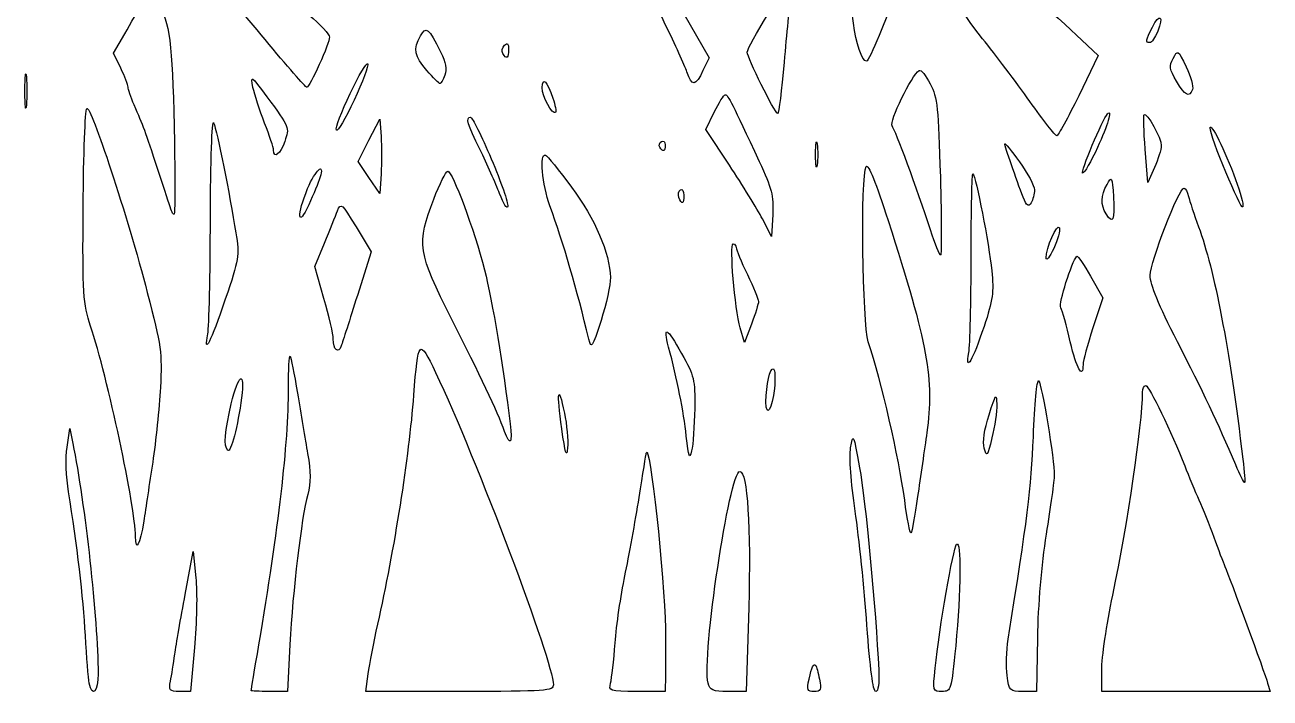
# Model space of a CAD drawing. Header units: centimetres. Extents: x -52 to 49, y -21 to 24.
# Drawn here: x 19.22 to 28.05, y -19.84 to -15.06 of the extents above; entities that cross this region are included whole.
import ezdxf

# ---------------------------------------------------------------- set-up
doc = ezdxf.new("R2010")
doc.units = ezdxf.units.CM
doc.header["$MEASUREMENT"] = 0
doc.layers.add('Layer 1', color=7, linetype='Continuous')

msp = doc.modelspace()

# ---------------------------------------------------------------- linework, layer by layer
at = {"layer": 'Layer 1'}
for points, knots in [([(21.30557, -15.34285), (21.34559, -15.25414), (21.37833, -15.16638), (21.37833, -15.14785), (21.37833, -15.14785), (21.37833, -15.12931), (21.31263, -15.05801), (21.23232, -14.98941), (21.23232, -14.98941), (21.08363, -14.86239), (20.83151, -14.55518), (20.65084, -14.2809), (20.65084, -14.2809), (20.59572, -14.19723), (20.54071, -14.12876), (20.52859, -14.12876), (20.52859, -14.12876), (20.48442, -14.12876), (20.41701, -14.30341), (20.42261, -14.40335), (20.42261, -14.40335), (20.42884, -14.51444), (20.52718, -14.73161), (20.59778, -14.79021), (20.59778, -14.79021), (20.62187, -14.8102), (20.76749, -14.97912), (20.92139, -15.16558), (20.92139, -15.16558), (21.07528, -15.35204), (21.2083, -15.5045), (21.217, -15.50438), (21.217, -15.50438), (21.22569, -15.50438), (21.26555, -15.43158), (21.30556, -15.34286), (21.30556, -15.34286), (21.30556, -15.34286), (21.30557, -15.34285), (21.30557, -15.34285)], [0, 0, 0, 0, 0.0909091, 0.0909091, 0.0909091, 0.0909091, 0.1818182, 0.1818182, 0.1818182, 0.1818182, 0.2727273, 0.2727273, 0.2727273, 0.2727273, 0.3636364, 0.3636364, 0.3636364, 0.3636364, 0.4545455, 0.4545455, 0.4545455, 0.4545455, 0.5454545, 0.5454545, 0.5454545, 0.5454545, 0.6363636, 0.6363636, 0.6363636, 0.6363636, 0.7272727, 0.7272727, 0.7272727, 0.7272727, 0.8181818, 0.8181818, 0.8181818, 0.8181818, 1, 1, 1, 1]), ([(25.2762, -15.13721), (25.2762, -15.13721), (25.35084, -14.95521), (25.35084, -14.95521), (25.35084, -14.95521), (25.35084, -14.95521), (25.18692, -14.69962), (25.18692, -14.69962), (25.18692, -14.69962), (25.09676, -14.55904), (25.01847, -14.44856), (25.01293, -14.4541), (25.01293, -14.4541), (25.00739, -14.45964), (25.01958, -14.56432), (25.04002, -14.68672), (25.04002, -14.68672), (25.06046, -14.80912), (25.08481, -14.97226), (25.09413, -15.04924), (25.09413, -15.04924), (25.11088, -15.18758), (25.15573, -15.31945), (25.18597, -15.31928), (25.18597, -15.31928), (25.19455, -15.31928), (25.23515, -15.2373), (25.2762, -15.1372), (25.2762, -15.1372), (25.2762, -15.1372), (25.2762, -15.13721), (25.2762, -15.13721)], [0, 0, 0, 0, 0.1111111, 0.1111111, 0.1111111, 0.1111111, 0.2222222, 0.2222222, 0.2222222, 0.2222222, 0.3333333, 0.3333333, 0.3333333, 0.3333333, 0.4444444, 0.4444444, 0.4444444, 0.4444444, 0.5555556, 0.5555556, 0.5555556, 0.5555556, 0.6666667, 0.6666667, 0.6666667, 0.6666667, 0.7777778, 0.7777778, 0.7777778, 0.7777778, 1, 1, 1, 1]), ([(24.02712, -15.38531), (24.02712, -15.38531), (24.06976, -15.29421), (24.06976, -15.29421), (24.06976, -15.29421), (24.06976, -15.29421), (23.84691, -14.90389), (23.84691, -14.90389), (23.84691, -14.90389), (23.72434, -14.68921), (23.61845, -14.50796), (23.6116, -14.50111), (23.6116, -14.50111), (23.60475, -14.49426), (23.60739, -14.55948), (23.61747, -14.64605), (23.61747, -14.64605), (23.62987, -14.75252), (23.67599, -14.88575), (23.76001, -15.05785), (23.76001, -15.05785), (23.82832, -15.19777), (23.89723, -15.34958), (23.91313, -15.39519), (23.91313, -15.39519), (23.94994, -15.50078), (23.97405, -15.49869), (24.02712, -15.38531)], [0, 0, 0, 0, 0.125, 0.125, 0.125, 0.125, 0.25, 0.25, 0.25, 0.25, 0.375, 0.375, 0.375, 0.375, 0.5, 0.5, 0.5, 0.5, 0.625, 0.625, 0.625, 0.625, 0.75, 0.75, 0.75, 0.75, 1, 1, 1, 1]), ([(26.69187, -15.56412), (26.69187, -15.56412), (26.8308, -15.27969), (26.8308, -15.27969), (26.8308, -15.27969), (26.8308, -15.27969), (26.67728, -15.1341), (26.67728, -15.1341), (26.67728, -15.1341), (26.47381, -14.94114), (26.07017, -14.60481), (26.04319, -14.60576), (26.04319, -14.60576), (26.01466, -14.60677), (25.84967, -14.88101), (25.85024, -14.92649), (25.85024, -14.92649), (25.8505, -14.94613), (25.92266, -15.0515), (26.01063, -15.16064), (26.01063, -15.16064), (26.0986, -15.26978), (26.24909, -15.46921), (26.34504, -15.60382), (26.34504, -15.60382), (26.44099, -15.73843), (26.52703, -15.84856), (26.53622, -15.84856), (26.53622, -15.84856), (26.54541, -15.84856), (26.61546, -15.72057), (26.69187, -15.56413), (26.69187, -15.56413), (26.69187, -15.56413), (26.69187, -15.56412), (26.69187, -15.56412)], [0, 0, 0, 0, 0.1, 0.1, 0.1, 0.1, 0.2, 0.2, 0.2, 0.2, 0.3, 0.3, 0.3, 0.3, 0.4, 0.4, 0.4, 0.4, 0.5, 0.5, 0.5, 0.5, 0.6, 0.6, 0.6, 0.6, 0.7, 0.7, 0.7, 0.7, 0.8, 0.8, 0.8, 0.8, 1, 1, 1, 1]), ([(20.27815, -15.89471), (20.26679, -15.24855), (20.24889, -15.07308), (20.17983, -14.93094), (20.17983, -14.93094), (20.14926, -14.86801), (20.11692, -14.81653), (20.10796, -14.81653), (20.10796, -14.81653), (20.099, -14.81653), (20.07203, -14.85523), (20.04801, -14.90252), (20.04801, -14.90252), (20.02399, -14.94981), (19.96894, -15.05029), (19.92567, -15.1258), (19.92567, -15.1258), (19.92567, -15.1258), (19.84699, -15.26309), (19.84699, -15.26309), (19.84699, -15.26309), (19.84699, -15.26309), (19.89829, -15.36926), (19.89829, -15.36926), (19.89829, -15.36926), (19.9265, -15.42765), (19.94958, -15.48751), (19.94958, -15.50227), (19.94958, -15.50227), (19.94958, -15.51703), (19.96909, -15.57416), (19.99293, -15.62923), (19.99293, -15.62923), (20.05773, -15.77888), (20.07027, -15.81319), (20.15995, -16.08653), (20.15995, -16.08653), (20.26757, -16.41455), (20.26372, -16.40403), (20.27626, -16.40403), (20.27626, -16.40403), (20.28222, -16.40403), (20.28307, -16.17483), (20.27814, -15.89471), (20.27814, -15.89471), (20.27814, -15.89471), (20.27815, -15.89471), (20.27815, -15.89471)], [0, 0, 0, 0, 0.0769231, 0.0769231, 0.0769231, 0.0769231, 0.1538462, 0.1538462, 0.1538462, 0.1538462, 0.2307692, 0.2307692, 0.2307692, 0.2307692, 0.3076923, 0.3076923, 0.3076923, 0.3076923, 0.3846154, 0.3846154, 0.3846154, 0.3846154, 0.4615385, 0.4615385, 0.4615385, 0.4615385, 0.5384615, 0.5384615, 0.5384615, 0.5384615, 0.6153846, 0.6153846, 0.6153846, 0.6153846, 0.6923077, 0.6923077, 0.6923077, 0.6923077, 0.7692308, 0.7692308, 0.7692308, 0.7692308, 0.8461538, 0.8461538, 0.8461538, 0.8461538, 1, 1, 1, 1]), ([(24.60234, -15.32599), (24.6193, -15.1259), (24.64058, -14.91754), (24.64963, -14.86297), (24.64963, -14.86297), (24.65868, -14.8084), (24.6556, -14.76376), (24.64278, -14.76377), (24.64278, -14.76377), (24.61859, -14.76379), (24.34231, -15.21412), (24.34082, -15.25596), (24.34082, -15.25596), (24.3396, -15.29031), (24.53716, -15.68838), (24.55581, -15.68915), (24.55581, -15.68915), (24.56445, -15.68949), (24.58539, -15.52608), (24.60234, -15.32599)], [0, 0, 0, 0, 0.1666667, 0.1666667, 0.1666667, 0.1666667, 0.3333333, 0.3333333, 0.3333333, 0.3333333, 0.5, 0.5, 0.5, 0.5, 0.6666667, 0.6666667, 0.6666667, 0.6666667, 1, 1, 1, 1]), ([(27.25244, -15.10686), (27.297, -14.99928), (27.26683, -14.976), (27.21435, -15.07748), (27.21435, -15.07748), (27.16653, -15.16996), (27.16366, -15.18709), (27.19596, -15.18709), (27.19596, -15.18709), (27.20875, -15.18709), (27.23416, -15.15099), (27.25244, -15.10687), (27.25244, -15.10687), (27.25244, -15.10687), (27.25244, -15.10686), (27.25244, -15.10686)], [0, 0, 0, 0, 0.2, 0.2, 0.2, 0.2, 0.4, 0.4, 0.4, 0.4, 0.6, 0.6, 0.6, 0.6, 1, 1, 1, 1]), ([(22.19617, -15.41859), (22.21199, -15.3765), (22.20305, -15.32805), (22.16566, -15.25323), (22.16566, -15.25323), (22.08052, -15.08286), (22.0621, -15.06813), (22.02278, -15.13899), (22.02278, -15.13899), (21.97045, -15.23331), (21.9798, -15.28301), (22.069, -15.3846), (22.069, -15.3846), (22.11416, -15.43604), (22.15622, -15.47812), (22.16246, -15.47812), (22.16246, -15.47812), (22.1687, -15.47812), (22.18387, -15.45133), (22.19618, -15.41859), (22.19618, -15.41859), (22.19618, -15.41859), (22.19617, -15.41859), (22.19617, -15.41859)], [0, 0, 0, 0, 0.1428571, 0.1428571, 0.1428571, 0.1428571, 0.2857143, 0.2857143, 0.2857143, 0.2857143, 0.4285714, 0.4285714, 0.4285714, 0.4285714, 0.5714286, 0.5714286, 0.5714286, 0.5714286, 0.7142857, 0.7142857, 0.7142857, 0.7142857, 1, 1, 1, 1]), ([(22.64833, -15.23471), (22.64833, -15.19197), (22.64051, -15.18433), (22.61888, -15.20595), (22.61888, -15.20595), (22.60269, -15.22214), (22.59744, -15.24834), (22.60721, -15.26416), (22.60721, -15.26416), (22.63458, -15.30844), (22.64832, -15.2986), (22.64832, -15.23471), (22.64832, -15.23471), (22.64832, -15.23471), (22.64833, -15.23471), (22.64833, -15.23471)], [0, 0, 0, 0, 0.2, 0.2, 0.2, 0.2, 0.4, 0.4, 0.4, 0.4, 0.6, 0.6, 0.6, 0.6, 1, 1, 1, 1]), ([(27.49909, -15.5196), (27.50709, -15.49876), (27.487, -15.42651), (27.45444, -15.35905), (27.45444, -15.35905), (27.3957, -15.23734), (27.39499, -15.23688), (27.36143, -15.29958), (27.36143, -15.29958), (27.33222, -15.35417), (27.33543, -15.376), (27.38507, -15.46013), (27.38507, -15.46013), (27.44669, -15.56456), (27.47598, -15.57984), (27.49909, -15.5196)], [0, 0, 0, 0, 0.2, 0.2, 0.2, 0.2, 0.4, 0.4, 0.4, 0.4, 0.6, 0.6, 0.6, 0.6, 1, 1, 1, 1]), ([(21.64954, -15.33657), (21.64238, -15.3242), (21.58609, -15.41945), (21.52446, -15.54824), (21.52446, -15.54824), (21.46283, -15.67703), (21.41899, -15.794), (21.42705, -15.80816), (21.42705, -15.80816), (21.43511, -15.82233), (21.49139, -15.72708), (21.55213, -15.59649), (21.55213, -15.59649), (21.61287, -15.4659), (21.6567, -15.34894), (21.64954, -15.33657)], [0, 0, 0, 0, 0.2, 0.2, 0.2, 0.2, 0.4, 0.4, 0.4, 0.4, 0.6, 0.6, 0.6, 0.6, 1, 1, 1, 1]), ([(19.22802, -15.43182), (19.22231, -15.37725), (19.21764, -15.4219), (19.21764, -15.53104), (19.21764, -15.53104), (19.21764, -15.64018), (19.22231, -15.68483), (19.22802, -15.63026), (19.22802, -15.63026), (19.23373, -15.57569), (19.23373, -15.48639), (19.22802, -15.43182)], [0, 0, 0, 0, 0.25, 0.25, 0.25, 0.25, 0.5, 0.5, 0.5, 0.5, 1, 1, 1, 1]), ([(21.06066, -15.88875), (21.09438, -15.78658), (21.09688, -15.7928), (20.93324, -15.57073), (20.93324, -15.57073), (20.8207, -15.41801), (20.81699, -15.4155), (20.83544, -15.50458), (20.83544, -15.50458), (20.84598, -15.55551), (20.88315, -15.66956), (20.91803, -15.75801), (20.91803, -15.75801), (20.95291, -15.84646), (20.98145, -15.93278), (20.98145, -15.94983), (20.98145, -15.94983), (20.98145, -16.01534), (21.03165, -15.97661), (21.06065, -15.88874), (21.06065, -15.88874), (21.06065, -15.88874), (21.06066, -15.88875), (21.06066, -15.88875)], [0, 0, 0, 0, 0.1428571, 0.1428571, 0.1428571, 0.1428571, 0.2857143, 0.2857143, 0.2857143, 0.2857143, 0.4285714, 0.4285714, 0.4285714, 0.4285714, 0.5714286, 0.5714286, 0.5714286, 0.5714286, 0.7142857, 0.7142857, 0.7142857, 0.7142857, 1, 1, 1, 1]), ([(22.96234, -15.58164), (22.92165, -15.45995), (22.88646, -15.42517), (22.88646, -15.50664), (22.88646, -15.50664), (22.88646, -15.56947), (22.95979, -15.70466), (22.98188, -15.68257), (22.98188, -15.68257), (22.98774, -15.67671), (22.97895, -15.63129), (22.96234, -15.58164)], [0, 0, 0, 0, 0.25, 0.25, 0.25, 0.25, 0.5, 0.5, 0.5, 0.5, 1, 1, 1, 1]), ([(25.71054, -16.14286), (25.69709, -15.64991), (25.68943, -15.57868), (25.63932, -15.48047), (25.63932, -15.48047), (25.60844, -15.41994), (25.5728, -15.37684), (25.56011, -15.38468), (25.56011, -15.38468), (25.50764, -15.41711), (25.34597, -15.74927), (25.36844, -15.77849), (25.36844, -15.77849), (25.39327, -15.8108), (25.54411, -16.2201), (25.64046, -16.51661), (25.64046, -16.51661), (25.67238, -16.61484), (25.7046, -16.6952), (25.71206, -16.6952), (25.71206, -16.6952), (25.71952, -16.6952), (25.71884, -16.44665), (25.71055, -16.14286), (25.71055, -16.14286), (25.71055, -16.14286), (25.71054, -16.14286), (25.71054, -16.14286)], [0, 0, 0, 0, 0.125, 0.125, 0.125, 0.125, 0.25, 0.25, 0.25, 0.25, 0.375, 0.375, 0.375, 0.375, 0.5, 0.5, 0.5, 0.5, 0.625, 0.625, 0.625, 0.625, 0.75, 0.75, 0.75, 0.75, 1, 1, 1, 1]), ([(20.06087, -18.58034), (20.07355, -18.49668), (20.10199, -18.30916), (20.12408, -18.16364), (20.12408, -18.16364), (20.14617, -18.01812), (20.1706, -17.77999), (20.17837, -17.63447), (20.17837, -17.63447), (20.19158, -17.38705), (20.18559, -17.34328), (20.08596, -16.95978), (20.08596, -16.95978), (19.94685, -16.42427), (19.6847, -15.62649), (19.65705, -15.65455), (19.65705, -15.65455), (19.64513, -15.66665), (19.63336, -15.98016), (19.63091, -16.35124), (19.63091, -16.35124), (19.62677, -16.97906), (19.63043, -17.03787), (19.6837, -17.19791), (19.6837, -17.19791), (19.80385, -17.55887), (20.00249, -18.48811), (20.00249, -18.68924), (20.00249, -18.68924), (20.00249, -18.81054), (20.03524, -18.74944), (20.06086, -18.58034), (20.06086, -18.58034), (20.06086, -18.58034), (20.06087, -18.58034), (20.06087, -18.58034)], [0, 0, 0, 0, 0.1, 0.1, 0.1, 0.1, 0.2, 0.2, 0.2, 0.2, 0.3, 0.3, 0.3, 0.3, 0.4, 0.4, 0.4, 0.4, 0.5, 0.5, 0.5, 0.5, 0.6, 0.6, 0.6, 0.6, 0.7, 0.7, 0.7, 0.7, 0.8, 0.8, 0.8, 0.8, 1, 1, 1, 1]), ([(24.42623, -16.03018), (24.23416, -15.6175), (24.20357, -15.5575), (24.18527, -15.5575), (24.18527, -15.5575), (24.17522, -15.5575), (24.14014, -15.61279), (24.10731, -15.68036), (24.10731, -15.68036), (24.10731, -15.68036), (24.04762, -15.80322), (24.04762, -15.80322), (24.04762, -15.80322), (24.04762, -15.80322), (24.21529, -16.05739), (24.21529, -16.05739), (24.21529, -16.05739), (24.30751, -16.19718), (24.41237, -16.36835), (24.44831, -16.43776), (24.44831, -16.43776), (24.44831, -16.43776), (24.51365, -16.56397), (24.51365, -16.56397), (24.51365, -16.56397), (24.51365, -16.56397), (24.52145, -16.40773), (24.52145, -16.40773), (24.52145, -16.40773), (24.5282, -16.27253), (24.51538, -16.2217), (24.42624, -16.03017), (24.42624, -16.03017), (24.42624, -16.03017), (24.42623, -16.03018), (24.42623, -16.03018)], [0, 0, 0, 0, 0.1, 0.1, 0.1, 0.1, 0.2, 0.2, 0.2, 0.2, 0.3, 0.3, 0.3, 0.3, 0.4, 0.4, 0.4, 0.4, 0.5, 0.5, 0.5, 0.5, 0.6, 0.6, 0.6, 0.6, 0.7, 0.7, 0.7, 0.7, 0.8, 0.8, 0.8, 0.8, 1, 1, 1, 1]), ([(22.52529, -16.01167), (22.45644, -15.84912), (22.39047, -15.71612), (22.3787, -15.71612), (22.3787, -15.71612), (22.34079, -15.71612), (22.35543, -15.76663), (22.446, -15.94829), (22.446, -15.94829), (22.49479, -16.04615), (22.55711, -16.18575), (22.58448, -16.25851), (22.58448, -16.25851), (22.61186, -16.33127), (22.6379, -16.372), (22.64237, -16.34901), (22.64237, -16.34901), (22.64683, -16.32602), (22.59415, -16.17422), (22.5253, -16.01167), (22.5253, -16.01167), (22.5253, -16.01167), (22.52529, -16.01167), (22.52529, -16.01167)], [0, 0, 0, 0, 0.1428571, 0.1428571, 0.1428571, 0.1428571, 0.2857143, 0.2857143, 0.2857143, 0.2857143, 0.4285714, 0.4285714, 0.4285714, 0.4285714, 0.5714286, 0.5714286, 0.5714286, 0.5714286, 0.7142857, 0.7142857, 0.7142857, 0.7142857, 1, 1, 1, 1]), ([(26.82483, -15.93242), (26.89775, -15.77423), (26.93274, -15.65636), (26.89582, -15.69327), (26.89582, -15.69327), (26.86302, -15.72607), (26.70063, -16.11312), (26.71967, -16.11312), (26.71967, -16.11312), (26.7317, -16.11312), (26.77902, -16.0318), (26.82484, -15.93241), (26.82484, -15.93241), (26.82484, -15.93241), (26.82483, -15.93242), (26.82483, -15.93242)], [0, 0, 0, 0, 0.2, 0.2, 0.2, 0.2, 0.4, 0.4, 0.4, 0.4, 0.6, 0.6, 0.6, 0.6, 1, 1, 1, 1]), ([(27.27785, -15.91781), (27.27856, -15.86622), (27.17485, -15.67884), (27.156, -15.69768), (27.156, -15.69768), (27.15013, -15.70355), (27.15354, -15.81431), (27.16356, -15.94381), (27.16356, -15.94381), (27.16356, -15.94381), (27.18179, -16.17927), (27.18179, -16.17927), (27.18179, -16.17927), (27.18179, -16.17927), (27.22947, -16.07344), (27.22947, -16.07344), (27.22947, -16.07344), (27.25569, -16.01523), (27.27746, -15.9452), (27.27784, -15.91781), (27.27784, -15.91781), (27.27784, -15.91781), (27.27785, -15.91781), (27.27785, -15.91781)], [0, 0, 0, 0, 0.1428571, 0.1428571, 0.1428571, 0.1428571, 0.2857143, 0.2857143, 0.2857143, 0.2857143, 0.4285714, 0.4285714, 0.4285714, 0.4285714, 0.5714286, 0.5714286, 0.5714286, 0.5714286, 0.7142857, 0.7142857, 0.7142857, 0.7142857, 1, 1, 1, 1]), ([(20.63861, -17.00817), (20.73662, -16.72094), (20.73976, -16.70126), (20.71377, -16.53645), (20.71377, -16.53645), (20.67151, -16.26851), (20.57994, -15.81449), (20.55635, -15.75593), (20.55635, -15.75593), (20.54463, -15.72683), (20.53428, -16.03192), (20.53336, -16.43392), (20.53336, -16.43392), (20.53243, -16.83592), (20.52402, -17.20502), (20.51465, -17.25413), (20.51465, -17.25413), (20.48428, -17.41337), (20.53403, -17.31467), (20.63862, -17.00816), (20.63862, -17.00816), (20.63862, -17.00816), (20.63861, -17.00817), (20.63861, -17.00817)], [0, 0, 0, 0, 0.1428571, 0.1428571, 0.1428571, 0.1428571, 0.2857143, 0.2857143, 0.2857143, 0.2857143, 0.4285714, 0.4285714, 0.4285714, 0.4285714, 0.5714286, 0.5714286, 0.5714286, 0.5714286, 0.7142857, 0.7142857, 0.7142857, 0.7142857, 1, 1, 1, 1]), ([(21.74354, -15.85427), (21.74354, -15.85427), (21.7355, -15.72948), (21.7355, -15.72948), (21.7355, -15.72948), (21.7355, -15.72948), (21.65809, -15.87988), (21.65809, -15.87988), (21.65809, -15.87988), (21.65809, -15.87988), (21.58068, -16.03029), (21.58068, -16.03029), (21.58068, -16.03029), (21.58068, -16.03029), (21.6581, -16.14447), (21.6581, -16.14447), (21.6581, -16.14447), (21.6581, -16.14447), (21.73552, -16.25865), (21.73552, -16.25865), (21.73552, -16.25865), (21.73552, -16.25865), (21.74355, -16.11886), (21.74355, -16.11886), (21.74355, -16.11886), (21.74797, -16.04197), (21.74796, -15.92291), (21.74354, -15.85428), (21.74354, -15.85428), (21.74354, -15.85428), (21.74354, -15.85427), (21.74354, -15.85427)], [0, 0, 0, 0, 0.1111111, 0.1111111, 0.1111111, 0.1111111, 0.2222222, 0.2222222, 0.2222222, 0.2222222, 0.3333333, 0.3333333, 0.3333333, 0.3333333, 0.4444444, 0.4444444, 0.4444444, 0.4444444, 0.5555556, 0.5555556, 0.5555556, 0.5555556, 0.6666667, 0.6666667, 0.6666667, 0.6666667, 0.7777778, 0.7777778, 0.7777778, 0.7777778, 1, 1, 1, 1]), ([(27.80476, -16.15785), (27.72644, -15.94822), (27.6257, -15.74489), (27.6239, -15.7928), (27.6239, -15.7928), (27.62178, -15.84899), (27.84478, -16.38545), (27.85611, -16.35144), (27.85611, -16.35144), (27.86155, -16.33512), (27.83844, -16.24801), (27.80476, -16.15785)], [0, 0, 0, 0, 0.25, 0.25, 0.25, 0.25, 0.5, 0.5, 0.5, 0.5, 1, 1, 1, 1]), ([(23.75958, -15.91313), (23.75958, -15.89044), (23.74748, -15.87936), (23.73269, -15.8885), (23.73269, -15.8885), (23.7179, -15.89764), (23.71265, -15.9162), (23.72102, -15.92975), (23.72102, -15.92975), (23.7437, -15.96645), (23.75958, -15.95961), (23.75958, -15.91313)], [0, 0, 0, 0, 0.25, 0.25, 0.25, 0.25, 0.5, 0.5, 0.5, 0.5, 1, 1, 1, 1]), ([(24.83687, -15.90807), (24.83081, -15.86805), (24.82585, -15.90079), (24.82585, -15.98083), (24.82585, -15.98083), (24.82585, -16.06087), (24.83081, -16.09361), (24.83687, -16.05359), (24.83687, -16.05359), (24.84293, -16.01357), (24.84293, -15.94809), (24.83687, -15.90807)], [0, 0, 0, 0, 0.25, 0.25, 0.25, 0.25, 0.5, 0.5, 0.5, 0.5, 1, 1, 1, 1]), ([(26.3777, -16.23219), (26.37744, -16.20309), (26.33001, -16.11394), (26.27227, -16.0341), (26.27227, -16.0341), (26.21453, -15.95425), (26.16729, -15.89583), (26.16729, -15.90428), (26.16729, -15.90428), (26.16729, -15.9212), (26.24985, -16.16062), (26.29831, -16.28421), (26.29831, -16.28421), (26.32281, -16.34669), (26.33408, -16.35478), (26.35361, -16.3239), (26.35361, -16.3239), (26.3671, -16.30257), (26.37794, -16.2613), (26.3777, -16.23219)], [0, 0, 0, 0, 0.1666667, 0.1666667, 0.1666667, 0.1666667, 0.3333333, 0.3333333, 0.3333333, 0.3333333, 0.5, 0.5, 0.5, 0.5, 0.6666667, 0.6666667, 0.6666667, 0.6666667, 1, 1, 1, 1]), ([(23.37023, -16.85396), (23.36664, -16.68274), (23.26114, -16.4367), (23.09493, -16.21192), (23.09493, -16.21192), (23.00632, -16.0921), (22.92317, -15.99009), (22.91014, -15.98524), (22.91014, -15.98524), (22.86647, -15.96898), (22.88589, -16.19225), (22.94145, -16.34529), (22.94145, -16.34529), (23.03598, -16.60568), (23.13439, -16.94291), (23.21728, -17.29051), (23.21728, -17.29051), (23.23473, -17.3637), (23.2415, -17.3534), (23.30419, -17.15822), (23.30419, -17.15822), (23.34158, -17.0418), (23.3713, -16.90488), (23.37023, -16.85395), (23.37023, -16.85395), (23.37023, -16.85395), (23.37023, -16.85396), (23.37023, -16.85396)], [0, 0, 0, 0, 0.125, 0.125, 0.125, 0.125, 0.25, 0.25, 0.25, 0.25, 0.375, 0.375, 0.375, 0.375, 0.5, 0.5, 0.5, 0.5, 0.625, 0.625, 0.625, 0.625, 0.75, 0.75, 0.75, 0.75, 1, 1, 1, 1]), ([(21.31031, -16.1462), (21.34698, -16.02929), (21.2785, -16.08919), (21.22311, -16.22249), (21.22311, -16.22249), (21.14522, -16.40991), (21.15241, -16.51108), (21.23132, -16.33802), (21.23132, -16.33802), (21.2645, -16.26526), (21.30004, -16.17894), (21.31031, -16.1462)], [0, 0, 0, 0, 0.25, 0.25, 0.25, 0.25, 0.5, 0.5, 0.5, 0.5, 1, 1, 1, 1]), ([(25.54943, -18.40868), (25.56888, -18.27391), (25.59824, -18.06928), (25.61468, -17.95393), (25.61468, -17.95393), (25.6685, -17.57634), (25.62406, -17.33288), (25.34009, -16.44955), (25.34009, -16.44955), (25.2552, -16.18549), (25.1979, -16.04441), (25.18426, -16.0659), (25.18426, -16.0659), (25.14487, -16.12798), (25.15767, -17.18332), (25.19934, -17.30944), (25.19934, -17.30944), (25.29493, -17.59875), (25.41551, -18.1235), (25.45765, -18.43358), (25.45765, -18.43358), (25.47585, -18.56749), (25.49599, -18.6718), (25.50241, -18.66538), (25.50241, -18.66538), (25.50883, -18.65896), (25.52999, -18.54344), (25.54944, -18.40868), (25.54944, -18.40868), (25.54944, -18.40868), (25.54943, -18.40868), (25.54943, -18.40868)], [0, 0, 0, 0, 0.1111111, 0.1111111, 0.1111111, 0.1111111, 0.2222222, 0.2222222, 0.2222222, 0.2222222, 0.3333333, 0.3333333, 0.3333333, 0.3333333, 0.4444444, 0.4444444, 0.4444444, 0.4444444, 0.5555556, 0.5555556, 0.5555556, 0.5555556, 0.6666667, 0.6666667, 0.6666667, 0.6666667, 0.7777778, 0.7777778, 0.7777778, 0.7777778, 1, 1, 1, 1]), ([(22.65897, -17.89245), (22.61172, -17.49139), (22.53401, -17.02408), (22.47719, -16.79932), (22.47719, -16.79932), (22.4053, -16.51492), (22.25056, -16.09989), (22.21642, -16.09989), (22.21642, -16.09989), (22.20443, -16.09989), (22.15983, -16.18919), (22.1173, -16.29833), (22.1173, -16.29833), (21.99471, -16.61295), (22.00427, -16.67664), (22.24526, -17.15081), (22.24526, -17.15081), (22.44672, -17.5472), (22.56615, -17.80045), (22.61999, -17.94536), (22.61999, -17.94536), (22.66039, -18.05412), (22.67559, -18.0335), (22.65897, -17.89244), (22.65897, -17.89244), (22.65897, -17.89244), (22.65897, -17.89245), (22.65897, -17.89245)], [0, 0, 0, 0, 0.125, 0.125, 0.125, 0.125, 0.25, 0.25, 0.25, 0.25, 0.375, 0.375, 0.375, 0.375, 0.5, 0.5, 0.5, 0.5, 0.625, 0.625, 0.625, 0.625, 0.75, 0.75, 0.75, 0.75, 1, 1, 1, 1]), ([(26.02032, -17.2023), (26.08367, -17.01166), (26.0911, -16.9579), (26.07513, -16.80542), (26.07513, -16.80542), (26.05518, -16.61488), (25.96296, -16.1381), (25.942, -16.11714), (25.942, -16.11714), (25.93494, -16.11008), (25.92916, -16.37269), (25.92916, -16.70071), (25.92916, -16.70071), (25.92916, -17.02874), (25.92163, -17.33731), (25.91243, -17.38642), (25.91243, -17.38642), (25.88411, -17.53757), (25.94137, -17.43985), (26.02031, -17.20229), (26.02031, -17.20229), (26.02031, -17.20229), (26.02032, -17.2023), (26.02032, -17.2023)], [0, 0, 0, 0, 0.1428571, 0.1428571, 0.1428571, 0.1428571, 0.2857143, 0.2857143, 0.2857143, 0.2857143, 0.4285714, 0.4285714, 0.4285714, 0.4285714, 0.5714286, 0.5714286, 0.5714286, 0.5714286, 0.7142857, 0.7142857, 0.7142857, 0.7142857, 1, 1, 1, 1]), ([(26.93843, -16.28221), (26.92953, -16.13661), (26.92719, -16.13203), (26.89306, -16.19366), (26.89306, -16.19366), (26.84802, -16.275), (26.84619, -16.33754), (26.88696, -16.40281), (26.88696, -16.40281), (26.93561, -16.48072), (26.94868, -16.45009), (26.93843, -16.28221)], [0, 0, 0, 0, 0.25, 0.25, 0.25, 0.25, 0.5, 0.5, 0.5, 0.5, 1, 1, 1, 1]), ([(23.89188, -16.27031), (23.89188, -16.24035), (23.88049, -16.22287), (23.86658, -16.23147), (23.86658, -16.23147), (23.85266, -16.24007), (23.84798, -16.26459), (23.85618, -16.28595), (23.85618, -16.28595), (23.87717, -16.34064), (23.89188, -16.3342), (23.89188, -16.27031)], [0, 0, 0, 0, 0.25, 0.25, 0.25, 0.25, 0.5, 0.5, 0.5, 0.5, 1, 1, 1, 1]), ([(27.85663, -18.1438), (27.75828, -17.33849), (27.65694, -16.80728), (27.5418, -16.49346), (27.5418, -16.49346), (27.51043, -16.40797), (27.47865, -16.31123), (27.47117, -16.27849), (27.47117, -16.27849), (27.46369, -16.24575), (27.4493, -16.21896), (27.43918, -16.21896), (27.43918, -16.21896), (27.40296, -16.21896), (27.19916, -16.74485), (27.19916, -16.83832), (27.19916, -16.83832), (27.19916, -16.90471), (27.25786, -17.04799), (27.39262, -17.31051), (27.39262, -17.31051), (27.57392, -17.66371), (27.67782, -17.88348), (27.80533, -18.18348), (27.80533, -18.18348), (27.83471, -18.2526), (27.86281, -18.30916), (27.86778, -18.30916), (27.86778, -18.30916), (27.87275, -18.30916), (27.86778, -18.23475), (27.85662, -18.1438), (27.85662, -18.1438), (27.85662, -18.1438), (27.85663, -18.1438), (27.85663, -18.1438)], [0, 0, 0, 0, 0.1, 0.1, 0.1, 0.1, 0.2, 0.2, 0.2, 0.2, 0.3, 0.3, 0.3, 0.3, 0.4, 0.4, 0.4, 0.4, 0.5, 0.5, 0.5, 0.5, 0.6, 0.6, 0.6, 0.6, 0.7, 0.7, 0.7, 0.7, 0.8, 0.8, 0.8, 0.8, 1, 1, 1, 1]), ([(21.57587, -16.9809), (21.57587, -16.9809), (21.67263, -16.67127), (21.67263, -16.67127), (21.67263, -16.67127), (21.67263, -16.67127), (21.56613, -16.49469), (21.56613, -16.49469), (21.56613, -16.49469), (21.46566, -16.32811), (21.45822, -16.32167), (21.43479, -16.38099), (21.43479, -16.38099), (21.42113, -16.41558), (21.37919, -16.51869), (21.3416, -16.61012), (21.3416, -16.61012), (21.3416, -16.61012), (21.27325, -16.77637), (21.27325, -16.77637), (21.27325, -16.77637), (21.27325, -16.77637), (21.33902, -17.00334), (21.33902, -17.00334), (21.33902, -17.00334), (21.37519, -17.12818), (21.40479, -17.25676), (21.40479, -17.28909), (21.40479, -17.28909), (21.40479, -17.36804), (21.4392, -17.39816), (21.4613, -17.33856), (21.4613, -17.33856), (21.47109, -17.31215), (21.52265, -17.15121), (21.57587, -16.98091), (21.57587, -16.98091), (21.57587, -16.98091), (21.57587, -16.9809), (21.57587, -16.9809)], [0, 0, 0, 0, 0.0909091, 0.0909091, 0.0909091, 0.0909091, 0.1818182, 0.1818182, 0.1818182, 0.1818182, 0.2727273, 0.2727273, 0.2727273, 0.2727273, 0.3636364, 0.3636364, 0.3636364, 0.3636364, 0.4545455, 0.4545455, 0.4545455, 0.4545455, 0.5454545, 0.5454545, 0.5454545, 0.5454545, 0.6363636, 0.6363636, 0.6363636, 0.6363636, 0.7272727, 0.7272727, 0.7272727, 0.7272727, 0.8181818, 0.8181818, 0.8181818, 0.8181818, 1, 1, 1, 1]), ([(26.55557, -16.50182), (26.5408, -16.46291), (26.45748, -16.64916), (26.46056, -16.7142), (26.46056, -16.7142), (26.46178, -16.74013), (26.48635, -16.71005), (26.51516, -16.64734), (26.51516, -16.64734), (26.54396, -16.58463), (26.56215, -16.51915), (26.55557, -16.50182)], [0, 0, 0, 0, 0.25, 0.25, 0.25, 0.25, 0.5, 0.5, 0.5, 0.5, 1, 1, 1, 1]), ([(24.42102, -17.02401), (24.42103, -17.0084), (24.38532, -16.92189), (24.34167, -16.83177), (24.34167, -16.83177), (24.29801, -16.74165), (24.26229, -16.65619), (24.26229, -16.64187), (24.26229, -16.64187), (24.26229, -16.62755), (24.25287, -16.61583), (24.24136, -16.61583), (24.24136, -16.61583), (24.21391, -16.61583), (24.25213, -17.07523), (24.29084, -17.21057), (24.29084, -17.21057), (24.29084, -17.21057), (24.32095, -17.31583), (24.32095, -17.31583), (24.32095, -17.31583), (24.32095, -17.31583), (24.37097, -17.18411), (24.37097, -17.18411), (24.37097, -17.18411), (24.39848, -17.11166), (24.421, -17.03962), (24.42102, -17.02401)], [0, 0, 0, 0, 0.125, 0.125, 0.125, 0.125, 0.25, 0.25, 0.25, 0.25, 0.375, 0.375, 0.375, 0.375, 0.5, 0.5, 0.5, 0.5, 0.625, 0.625, 0.625, 0.625, 0.75, 0.75, 0.75, 0.75, 1, 1, 1, 1]), ([(26.72292, -17.47069), (26.72292, -17.44609), (26.75428, -17.32967), (26.79261, -17.21198), (26.79261, -17.21198), (26.79261, -17.21198), (26.8623, -16.998), (26.8623, -16.998), (26.8623, -16.998), (26.8623, -16.998), (26.77618, -16.8454), (26.77618, -16.8454), (26.77618, -16.8454), (26.72881, -16.76147), (26.68537, -16.69749), (26.67964, -16.70322), (26.67964, -16.70322), (26.64197, -16.74089), (26.54818, -17.03825), (26.56444, -17.06846), (26.56444, -17.06846), (26.57535, -17.08873), (26.60574, -17.19759), (26.63198, -17.31037), (26.63198, -17.31037), (26.67553, -17.49757), (26.72293, -17.58112), (26.72293, -17.47069), (26.72293, -17.47069), (26.72293, -17.47069), (26.72292, -17.47069), (26.72292, -17.47069)], [0, 0, 0, 0, 0.1111111, 0.1111111, 0.1111111, 0.1111111, 0.2222222, 0.2222222, 0.2222222, 0.2222222, 0.3333333, 0.3333333, 0.3333333, 0.3333333, 0.4444444, 0.4444444, 0.4444444, 0.4444444, 0.5555556, 0.5555556, 0.5555556, 0.5555556, 0.6666667, 0.6666667, 0.6666667, 0.6666667, 0.7777778, 0.7777778, 0.7777778, 0.7777778, 1, 1, 1, 1]), ([(23.96812, -17.7843), (23.97106, -17.57725), (23.96538, -17.5532), (23.8756, -17.39267), (23.8756, -17.39267), (23.77076, -17.2052), (23.74109, -17.19067), (23.78334, -17.34747), (23.78334, -17.34747), (23.84386, -17.57212), (23.88959, -17.80261), (23.90852, -17.97843), (23.90852, -17.97843), (23.9249, -18.13062), (23.93172, -18.14949), (23.94673, -18.08426), (23.94673, -18.08426), (23.95678, -18.0406), (23.9664, -17.90562), (23.96813, -17.78429), (23.96813, -17.78429), (23.96813, -17.78429), (23.96812, -17.7843), (23.96812, -17.7843)], [0, 0, 0, 0, 0.1428571, 0.1428571, 0.1428571, 0.1428571, 0.2857143, 0.2857143, 0.2857143, 0.2857143, 0.4285714, 0.4285714, 0.4285714, 0.4285714, 0.5714286, 0.5714286, 0.5714286, 0.5714286, 0.7142857, 0.7142857, 0.7142857, 0.7142857, 1, 1, 1, 1]), ([(22.96583, -19.74368), (22.96583, -19.5857), (22.42134, -18.14118), (22.1309, -17.52864), (22.1309, -17.52864), (22.01422, -17.28255), (22.00598, -17.29113), (21.9763, -17.68944), (21.9763, -17.68944), (21.9438, -18.12569), (21.83947, -18.78866), (21.72056, -19.31458), (21.72056, -19.31458), (21.69259, -19.43827), (21.66206, -19.59603), (21.65272, -19.66515), (21.65272, -19.66515), (21.65272, -19.66515), (21.63573, -19.79083), (21.63573, -19.79083), (21.63573, -19.79083), (21.63573, -19.79083), (22.30078, -19.79083), (22.30078, -19.79083), (22.30078, -19.79083), (22.92109, -19.79083), (22.96583, -19.78766), (22.96583, -19.74368)], [0, 0, 0, 0, 0.125, 0.125, 0.125, 0.125, 0.25, 0.25, 0.25, 0.25, 0.375, 0.375, 0.375, 0.375, 0.5, 0.5, 0.5, 0.5, 0.625, 0.625, 0.625, 0.625, 0.75, 0.75, 0.75, 0.75, 1, 1, 1, 1]), ([(21.09707, -19.45699), (21.11747, -19.07531), (21.17852, -18.56128), (21.22337, -18.39343), (21.22337, -18.39343), (21.24647, -18.30698), (21.24638, -18.23632), (21.223, -18.10239), (21.223, -18.10239), (21.20601, -18.00511), (21.17362, -17.81254), (21.15102, -17.67446), (21.15102, -17.67446), (21.12842, -17.53638), (21.10484, -17.41831), (21.09861, -17.41208), (21.09861, -17.41208), (21.09238, -17.40585), (21.08726, -17.50693), (21.08723, -17.63668), (21.08723, -17.63668), (21.08723, -18.03624), (21.01827, -18.63381), (20.8771, -19.4601), (20.8771, -19.4601), (20.84727, -19.63473), (20.82282, -19.78058), (20.82278, -19.78421), (20.82278, -19.78421), (20.82278, -19.78785), (20.88042, -19.79082), (20.95096, -19.79082), (20.95096, -19.79082), (20.95096, -19.79082), (21.07922, -19.79082), (21.07922, -19.79082), (21.07922, -19.79082), (21.07922, -19.79082), (21.09707, -19.45698), (21.09707, -19.45698), (21.09707, -19.45698), (21.09707, -19.45698), (21.09707, -19.45699), (21.09707, -19.45699)], [0, 0, 0, 0, 0.0833333, 0.0833333, 0.0833333, 0.0833333, 0.1666667, 0.1666667, 0.1666667, 0.1666667, 0.25, 0.25, 0.25, 0.25, 0.3333333, 0.3333333, 0.3333333, 0.3333333, 0.4166667, 0.4166667, 0.4166667, 0.4166667, 0.5, 0.5, 0.5, 0.5, 0.5833333, 0.5833333, 0.5833333, 0.5833333, 0.6666667, 0.6666667, 0.6666667, 0.6666667, 0.75, 0.75, 0.75, 0.75, 0.8333333, 0.8333333, 0.8333333, 0.8333333, 1, 1, 1, 1]), ([(20.75419, -17.70724), (20.77913, -17.50841), (20.7334, -17.53576), (20.68152, -17.75071), (20.68152, -17.75071), (20.63447, -17.94566), (20.62627, -18.05099), (20.65584, -18.08056), (20.65584, -18.08056), (20.67741, -18.10213), (20.72942, -17.9047), (20.75419, -17.70724)], [0, 0, 0, 0, 0.25, 0.25, 0.25, 0.25, 0.5, 0.5, 0.5, 0.5, 1, 1, 1, 1]), ([(24.53368, -17.64068), (24.54097, -17.57133), (24.53792, -17.50901), (24.5269, -17.5022), (24.5269, -17.5022), (24.50355, -17.48777), (24.47396, -17.61827), (24.47396, -17.73568), (24.47396, -17.73568), (24.47396, -17.8578), (24.51827, -17.78731), (24.53368, -17.64067), (24.53368, -17.64067), (24.53368, -17.64067), (24.53368, -17.64068), (24.53368, -17.64068)], [0, 0, 0, 0, 0.2, 0.2, 0.2, 0.2, 0.4, 0.4, 0.4, 0.4, 0.6, 0.6, 0.6, 0.6, 1, 1, 1, 1]), ([(23.04456, -17.81655), (22.99905, -17.59732), (22.98854, -17.6591), (23.02571, -17.92739), (23.02571, -17.92739), (23.04984, -18.10154), (23.06062, -18.13729), (23.06672, -18.06339), (23.06672, -18.06339), (23.07127, -18.00825), (23.0613, -17.89717), (23.04457, -17.81655), (23.04457, -17.81655), (23.04457, -17.81655), (23.04456, -17.81655), (23.04456, -17.81655)], [0, 0, 0, 0, 0.2, 0.2, 0.2, 0.2, 0.4, 0.4, 0.4, 0.4, 0.6, 0.6, 0.6, 0.6, 1, 1, 1, 1]), ([(26.39889, -19.40993), (26.40261, -19.18041), (26.4274, -18.8886), (26.46127, -18.67571), (26.46127, -18.67571), (26.49218, -18.48139), (26.51807, -18.29263), (26.5188, -18.25625), (26.5188, -18.25625), (26.52086, -18.15356), (26.43073, -17.61057), (26.40773, -17.58701), (26.40773, -17.58701), (26.39645, -17.57546), (26.37964, -17.75405), (26.37038, -17.98389), (26.37038, -17.98389), (26.35571, -18.34812), (26.32737, -18.5756), (26.19147, -19.42042), (26.19147, -19.42042), (26.1786, -19.50046), (26.17519, -19.61654), (26.18391, -19.67839), (26.18391, -19.67839), (26.19925, -19.78722), (26.20286, -19.79084), (26.29624, -19.79084), (26.29624, -19.79084), (26.29624, -19.79084), (26.39272, -19.79084), (26.39272, -19.79084), (26.39272, -19.79084), (26.39272, -19.79084), (26.3989, -19.40994), (26.3989, -19.40994), (26.3989, -19.40994), (26.3989, -19.40994), (26.39889, -19.40993), (26.39889, -19.40993)], [0, 0, 0, 0, 0.0909091, 0.0909091, 0.0909091, 0.0909091, 0.1818182, 0.1818182, 0.1818182, 0.1818182, 0.2727273, 0.2727273, 0.2727273, 0.2727273, 0.3636364, 0.3636364, 0.3636364, 0.3636364, 0.4545455, 0.4545455, 0.4545455, 0.4545455, 0.5454545, 0.5454545, 0.5454545, 0.5454545, 0.6363636, 0.6363636, 0.6363636, 0.6363636, 0.7272727, 0.7272727, 0.7272727, 0.7272727, 0.8181818, 0.8181818, 0.8181818, 0.8181818, 1, 1, 1, 1]), ([(28.03201, -19.7313), (28.01068, -19.65829), (27.76125, -18.97777), (27.72896, -18.90448), (27.72896, -18.90448), (27.71614, -18.87538), (27.68055, -18.7815), (27.64988, -18.69587), (27.64988, -18.69587), (27.61921, -18.61023), (27.57181, -18.49117), (27.54454, -18.43129), (27.54454, -18.43129), (27.51727, -18.3714), (27.47181, -18.26287), (27.44352, -18.19011), (27.44352, -18.19011), (27.35098, -17.95215), (27.19091, -17.62126), (27.16834, -17.62126), (27.16834, -17.62126), (27.15619, -17.62126), (27.14593, -17.6421), (27.14554, -17.66756), (27.14554, -17.66756), (27.14182, -17.90806), (27.04155, -18.58923), (26.93346, -19.10836), (26.93346, -19.10836), (26.89043, -19.31504), (26.85522, -19.55315), (26.85522, -19.63749), (26.85522, -19.63749), (26.85522, -19.63749), (26.85522, -19.79084), (26.85522, -19.79084), (26.85522, -19.79084), (26.85522, -19.79084), (27.45232, -19.79084), (27.45232, -19.79084), (27.45232, -19.79084), (27.45232, -19.79084), (28.04942, -19.79084), (28.04942, -19.79084), (28.04942, -19.79084), (28.04942, -19.79084), (28.03203, -19.73131), (28.03203, -19.73131), (28.03203, -19.73131), (28.03203, -19.73131), (28.03201, -19.7313), (28.03201, -19.7313)], [0, 0, 0, 0, 0.0714286, 0.0714286, 0.0714286, 0.0714286, 0.1428571, 0.1428571, 0.1428571, 0.1428571, 0.2142857, 0.2142857, 0.2142857, 0.2142857, 0.2857143, 0.2857143, 0.2857143, 0.2857143, 0.3571429, 0.3571429, 0.3571429, 0.3571429, 0.4285714, 0.4285714, 0.4285714, 0.4285714, 0.5, 0.5, 0.5, 0.5, 0.5714286, 0.5714286, 0.5714286, 0.5714286, 0.6428571, 0.6428571, 0.6428571, 0.6428571, 0.7142857, 0.7142857, 0.7142857, 0.7142857, 0.7857143, 0.7857143, 0.7857143, 0.7857143, 0.8571429, 0.8571429, 0.8571429, 0.8571429, 1, 1, 1, 1]), ([(26.11046, -17.75354), (26.10895, -17.67064), (26.10326, -17.67838), (26.05606, -17.82734), (26.05606, -17.82734), (26.02193, -17.93503), (26.01012, -18.01905), (26.02256, -18.06547), (26.02256, -18.06547), (26.04003, -18.13062), (26.04502, -18.12386), (26.07696, -17.99167), (26.07696, -17.99167), (26.0963, -17.91163), (26.11138, -17.80448), (26.11046, -17.75354)], [0, 0, 0, 0, 0.2, 0.2, 0.2, 0.2, 0.4, 0.4, 0.4, 0.4, 0.6, 0.6, 0.6, 0.6, 1, 1, 1, 1]), ([(19.73711, -19.66516), (19.73462, -19.27798), (19.64429, -18.45666), (19.55742, -18.03136), (19.55742, -18.03136), (19.55742, -18.03136), (19.5358, -17.92553), (19.5358, -17.92553), (19.5358, -17.92553), (19.5358, -17.92553), (19.51623, -18.05782), (19.51623, -18.05782), (19.51623, -18.05782), (19.505, -18.13373), (19.50953, -18.26905), (19.52686, -18.37532), (19.52686, -18.37532), (19.58749, -18.74713), (19.63159, -19.1225), (19.64653, -19.39397), (19.64653, -19.39397), (19.65494, -19.54677), (19.66727, -19.69857), (19.67392, -19.73131), (19.67392, -19.73131), (19.69563, -19.83817), (19.73794, -19.79389), (19.73712, -19.66516), (19.73712, -19.66516), (19.73712, -19.66516), (19.73711, -19.66516), (19.73711, -19.66516)], [0, 0, 0, 0, 0.1111111, 0.1111111, 0.1111111, 0.1111111, 0.2222222, 0.2222222, 0.2222222, 0.2222222, 0.3333333, 0.3333333, 0.3333333, 0.3333333, 0.4444444, 0.4444444, 0.4444444, 0.4444444, 0.5555556, 0.5555556, 0.5555556, 0.5555556, 0.6666667, 0.6666667, 0.6666667, 0.6666667, 0.7777778, 0.7777778, 0.7777778, 0.7777778, 1, 1, 1, 1]), ([(23.76139, -19.67839), (23.76237, -19.61654), (23.76181, -19.46474), (23.76015, -19.34105), (23.76015, -19.34105), (23.75536, -18.98756), (23.64737, -17.9965), (23.62489, -18.09971), (23.62489, -18.09971), (23.62357, -18.10577), (23.60063, -18.24766), (23.57391, -18.41501), (23.57391, -18.41501), (23.54719, -18.58236), (23.50182, -18.83239), (23.47309, -18.97064), (23.47309, -18.97064), (23.44436, -19.10888), (23.41319, -19.3232), (23.40384, -19.44689), (23.40384, -19.44689), (23.39449, -19.57058), (23.38011, -19.69857), (23.3719, -19.73132), (23.3719, -19.73132), (23.35739, -19.78915), (23.36272, -19.79085), (23.55827, -19.79085), (23.55827, -19.79085), (23.55827, -19.79085), (23.75958, -19.79085), (23.75958, -19.79085), (23.75958, -19.79085), (23.75958, -19.79085), (23.76138, -19.6784), (23.76138, -19.6784), (23.76138, -19.6784), (23.76138, -19.6784), (23.76139, -19.67839), (23.76139, -19.67839)], [0, 0, 0, 0, 0.0909091, 0.0909091, 0.0909091, 0.0909091, 0.1818182, 0.1818182, 0.1818182, 0.1818182, 0.2727273, 0.2727273, 0.2727273, 0.2727273, 0.3636364, 0.3636364, 0.3636364, 0.3636364, 0.4545455, 0.4545455, 0.4545455, 0.4545455, 0.5454545, 0.5454545, 0.5454545, 0.5454545, 0.6363636, 0.6363636, 0.6363636, 0.6363636, 0.7272727, 0.7272727, 0.7272727, 0.7272727, 0.8181818, 0.8181818, 0.8181818, 0.8181818, 1, 1, 1, 1]), ([(25.27362, -19.63873), (25.25311, -19.21196), (25.17893, -18.42529), (25.13826, -18.20333), (25.13826, -18.20333), (25.09418, -17.96279), (25.09143, -17.95672), (25.07415, -18.06226), (25.07415, -18.06226), (25.06321, -18.12913), (25.076, -18.30621), (25.10664, -18.51205), (25.10664, -18.51205), (25.13444, -18.69878), (25.17201, -19.06289), (25.19013, -19.32119), (25.19013, -19.32119), (25.21132, -19.62324), (25.2334, -19.79084), (25.25201, -19.79086), (25.25201, -19.79086), (25.27044, -19.79088), (25.27829, -19.73567), (25.27363, -19.63872), (25.27363, -19.63872), (25.27363, -19.63872), (25.27362, -19.63873), (25.27362, -19.63873)], [0, 0, 0, 0, 0.125, 0.125, 0.125, 0.125, 0.25, 0.25, 0.25, 0.25, 0.375, 0.375, 0.375, 0.375, 0.5, 0.5, 0.5, 0.5, 0.625, 0.625, 0.625, 0.625, 0.75, 0.75, 0.75, 0.75, 1, 1, 1, 1]), ([(24.3511, -19.1964), (24.36807, -18.63026), (24.34211, -18.22979), (24.28845, -18.22979), (24.28845, -18.22979), (24.21494, -18.22979), (24.01772, -19.54577), (24.06342, -19.7313), (24.06342, -19.7313), (24.0761, -19.78278), (24.09534, -19.79083), (24.20568, -19.79083), (24.20568, -19.79083), (24.20568, -19.79083), (24.33328, -19.79083), (24.33328, -19.79083), (24.33328, -19.79083), (24.33328, -19.79083), (24.3511, -19.1964), (24.3511, -19.1964)], [0, 0, 0, 0, 0.1666667, 0.1666667, 0.1666667, 0.1666667, 0.3333333, 0.3333333, 0.3333333, 0.3333333, 0.5, 0.5, 0.5, 0.5, 0.6666667, 0.6666667, 0.6666667, 0.6666667, 1, 1, 1, 1]), ([(25.81928, -19.46672), (25.85633, -19.08081), (25.85985, -18.71123), (25.82613, -18.74705), (25.82613, -18.74705), (25.80142, -18.7733), (25.70329, -19.33988), (25.67401, -19.62547), (25.67401, -19.62547), (25.6573, -19.78839), (25.65802, -19.79083), (25.72261, -19.79083), (25.72261, -19.79083), (25.78712, -19.79083), (25.78866, -19.78565), (25.81929, -19.46672), (25.81929, -19.46672), (25.81929, -19.46672), (25.81928, -19.46672), (25.81928, -19.46672)], [0, 0, 0, 0, 0.1666667, 0.1666667, 0.1666667, 0.1666667, 0.3333333, 0.3333333, 0.3333333, 0.3333333, 0.5, 0.5, 0.5, 0.5, 0.6666667, 0.6666667, 0.6666667, 0.6666667, 1, 1, 1, 1]), ([(20.42057, -19.47995), (20.43634, -19.30896), (20.44069, -19.08572), (20.43023, -18.98386), (20.43023, -18.98386), (20.43023, -18.98386), (20.41121, -18.79865), (20.41121, -18.79865), (20.41121, -18.79865), (20.41121, -18.79865), (20.35434, -19.10292), (20.35434, -19.10292), (20.35434, -19.10292), (20.32306, -19.27027), (20.28999, -19.46077), (20.28086, -19.52625), (20.28086, -19.52625), (20.27173, -19.59173), (20.258, -19.67805), (20.25034, -19.71807), (20.25034, -19.71807), (20.23771, -19.78409), (20.24362, -19.79083), (20.31415, -19.79083), (20.31415, -19.79083), (20.31415, -19.79083), (20.39188, -19.79083), (20.39188, -19.79083), (20.39188, -19.79083), (20.39188, -19.79083), (20.42056, -19.47994), (20.42056, -19.47994), (20.42056, -19.47994), (20.42056, -19.47994), (20.42057, -19.47995), (20.42057, -19.47995)], [0, 0, 0, 0, 0.1, 0.1, 0.1, 0.1, 0.2, 0.2, 0.2, 0.2, 0.3, 0.3, 0.3, 0.3, 0.4, 0.4, 0.4, 0.4, 0.5, 0.5, 0.5, 0.5, 0.6, 0.6, 0.6, 0.6, 0.7, 0.7, 0.7, 0.7, 0.8, 0.8, 0.8, 0.8, 1, 1, 1, 1]), ([(24.85314, -19.70484), (24.84414, -19.65755), (24.83253, -19.61389), (24.82734, -19.60783), (24.82734, -19.60783), (24.81136, -19.58915), (24.7984, -19.61529), (24.77921, -19.70484), (24.77921, -19.70484), (24.76312, -19.77993), (24.76768, -19.79083), (24.81514, -19.79083), (24.81514, -19.79083), (24.86219, -19.79083), (24.8673, -19.77926), (24.85313, -19.70484), (24.85313, -19.70484), (24.85313, -19.70484), (24.85314, -19.70484), (24.85314, -19.70484)], [0, 0, 0, 0, 0.1666667, 0.1666667, 0.1666667, 0.1666667, 0.3333333, 0.3333333, 0.3333333, 0.3333333, 0.5, 0.5, 0.5, 0.5, 0.6666667, 0.6666667, 0.6666667, 0.6666667, 1, 1, 1, 1])]:
    msp.add_open_spline(points, degree=3, knots=knots, dxfattribs=at)

doc.saveas('drawing.dxf')
